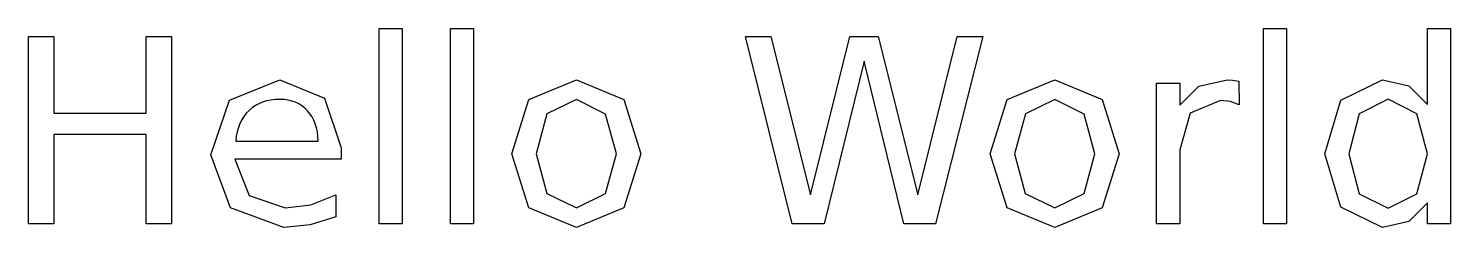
# Model space of a CAD drawing. Extents: x 127 to 303, y 594 to 619.
import ezdxf

# ---------------------------------------------------------------- set-up
doc = ezdxf.new("R2010")
doc.units = 0
doc.layers.add('Layer_1', color=7, linetype='CONTINUOUS')

msp = doc.modelspace()

# ---------------------------------------------------------------- linework, layer by layer
at = {"layer": 'Layer_1', "color": 7}
for points in [[(126.569192, 617.61386), (129.72544, 617.61386), (129.72544, 608.051364), (141.194192, 608.051364), (141.194192, 617.61386), (144.35044, 617.61386), (144.35044, 594.285732), (141.194192, 594.285732), (141.194192, 605.395108), (129.72544, 605.395108), (129.72544, 594.285732), (126.569192, 594.285732), (126.569192, 617.61386)], [(170.194192, 618.598236), (173.069192, 618.598236), (173.069192, 594.285732), (170.194192, 594.285732), (170.194192, 618.598236)], [(179.069192, 618.598236), (181.944192, 618.598236), (181.944192, 594.285732), (179.069192, 594.285732), (179.069192, 618.598236)], [(215.741064, 617.61386), (218.928568, 617.61386), (223.834816, 597.895108), (228.72544, 617.61386), (232.272312, 617.61386), (237.178568, 597.895108), (242.069192, 617.61386), (245.272312, 617.61386), (239.412936, 594.285732), (235.444192, 594.285732), (230.522312, 614.535732), (225.553568, 594.285732), (221.584816, 594.285732), (215.741064, 617.61386)], [(280.194192, 618.598236), (283.069192, 618.598236), (283.069192, 594.285732), (280.194192, 594.285732), (280.194192, 618.598236)], [(300.584816, 609.129484), (300.584816, 618.598236), (303.459816, 618.598236), (303.459816, 594.285732), (300.584816, 594.285732), (300.584816, 596.910732), (298.287936, 594.582612), (294.97544, 593.832612), (289.803568, 596.36386), (287.819192, 603.020108), (289.803568, 609.676364), (294.97544, 612.207612), (298.287936, 611.441988), (300.584816, 609.129484)], [(165.47544, 603.754484), (165.47544, 602.348236), (152.256688, 602.348236), (154.037936, 597.816988), (158.506688, 596.270108), (161.709816, 596.676364), (164.803568, 597.895108), (164.803568, 595.176364), (161.631688, 594.176364), (158.334816, 593.832612), (151.694192, 596.270108), (149.256688, 602.86386), (151.569192, 609.676364), (157.834816, 612.207612), (163.412936, 609.926364), (165.47544, 603.754484)], [(194.72544, 612.207612), (200.616064, 609.770108), (202.756688, 603.020108), (200.616064, 596.270108), (194.72544, 593.832612), (188.819192, 596.270108), (186.694192, 603.020108), (188.819192, 609.770108), (194.72544, 612.207612)], [(254.22544, 612.207612), (260.116064, 609.770108), (262.256688, 603.020108), (260.116064, 596.270108), (254.22544, 593.832612), (248.319192, 596.270108), (246.194192, 603.020108), (248.319192, 609.770108), (254.22544, 612.207612)], [(277.147312, 609.098236), (276.084816, 609.504484), (274.834816, 609.645108), (271.084816, 608.051364), (269.787936, 603.504484), (269.787936, 594.285732), (266.897312, 594.285732), (266.897312, 611.785732), (269.787936, 611.785732), (269.787936, 609.066988), (272.147312, 611.426364), (275.678568, 612.207612), (276.334816, 612.160732), (277.131688, 612.051364), (277.147288, 609.098236)], [(194.72544, 609.770108), (191.069192, 607.957612), (189.72544, 603.020108), (191.053568, 598.066988), (194.72544, 596.270108), (198.366064, 598.082612), (199.709816, 603.020108), (198.366064, 607.941988), (194.72544, 609.770108)], [(254.22544, 609.770108), (250.569192, 607.957612), (249.22544, 603.020108), (250.553568, 598.066988), (254.22544, 596.270108), (257.866064, 598.082612), (259.209816, 603.020108), (257.866064, 607.941988), (254.22544, 609.770108)], [(290.787936, 603.020108), (292.084816, 598.035732), (295.678568, 596.23886), (299.272312, 598.035732), (300.584816, 603.020108), (299.272312, 607.98886), (295.678568, 609.801364), (292.084816, 607.98886), (290.787936, 603.020108)], [(152.35044, 604.582612), (162.60044, 604.598212)]]:
    msp.add_lwpolyline(points, dxfattribs=at)
for points in [[(157.866064, 609.770108), (156.261888, 609.770092), (154.975432, 609.316972), (154.006688, 608.410732)], [(161.272312, 608.36386), (160.418136, 609.301348), (159.28272, 609.770092), (157.866064, 609.770108)], [(154.006688, 608.410732), (153.048352, 607.504476), (152.496264, 606.228436), (152.35044, 604.582612)], [(162.60044, 604.598236), (162.57956, 606.17114), (162.13688, 607.426348), (161.272312, 608.36386)]]:
    msp.add_open_spline(points, degree=3, dxfattribs=at)

doc.saveas('drawing.dxf')
